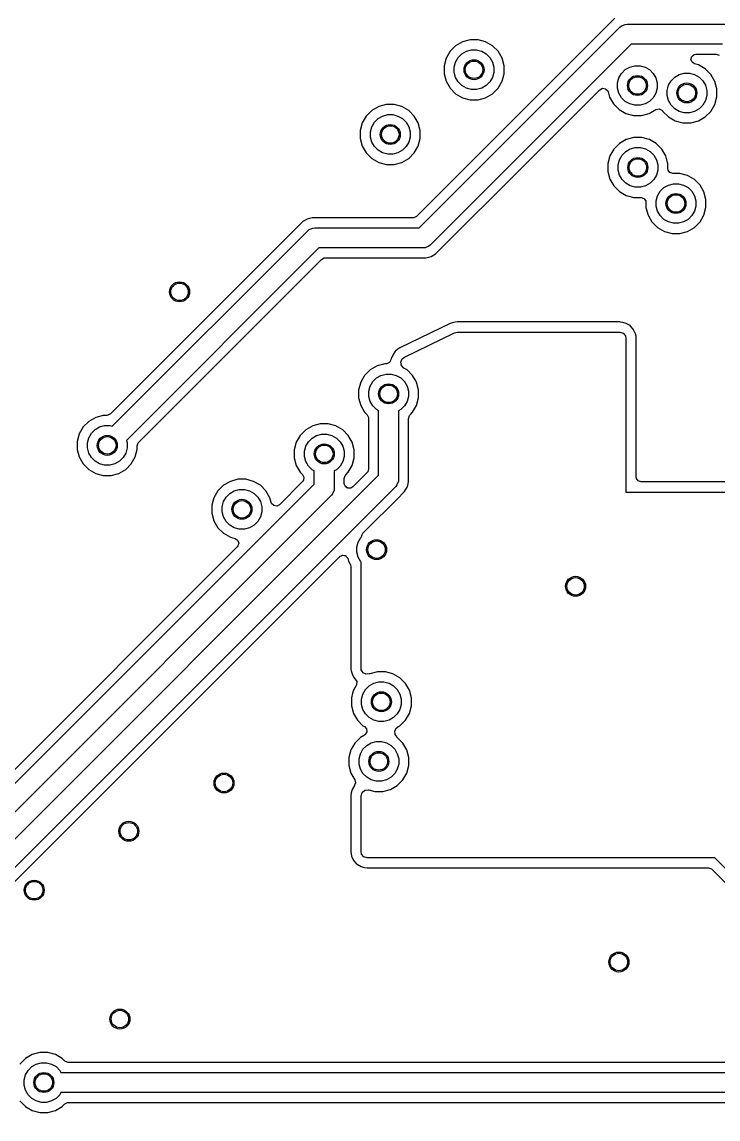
# Model space of a CAD drawing. Extents: x 3.9 to 7.48, y -4.89 to -2.91.
# Drawn here: x 5.542 to 6.091, y -4.207 to -3.343 of the extents above; entities that cross this region are included whole.
import ezdxf

# ---------------------------------------------------------------- set-up
doc = ezdxf.new("R2010")
doc.units = 0
doc.header["$MEASUREMENT"] = 0
doc.layers.add('BLACK', color=7, linetype='CONTINUOUS')

msp = doc.modelspace()

# ---------------------------------------------------------------- linework, layer by layer
at = {"layer": 'BLACK', "linetype": 'CONTINUOUS'}
for p, q in [((6.00954, -3.3399), (5.85333, -3.4961)), ((6.01484, -3.34597), (6.01768, -3.34479)), ((6.01768, -3.34479), (6.01922, -3.34464)), ((6.01922, -3.34464), (6.09769, -3.34464)), ((5.85546, -3.50514), (6.01365, -3.34695)), ((6.01365, -3.34695), (6.01484, -3.34597)), ((6.02248, -3.36039), (5.86429, -3.51858)), ((5.88416, -3.3616), (5.87976, -3.366)), ((5.88955, -3.35849), (5.88416, -3.3616)), ((5.89556, -3.35688), (5.88955, -3.35849)), ((5.90179, -3.35688), (5.89556, -3.35688)), ((5.9078, -3.35849), (5.90179, -3.35688)), ((5.91319, -3.3616), (5.9078, -3.35849)), ((5.91759, -3.366), (5.91319, -3.3616)), ((6.09443, -3.36039), (6.02248, -3.36039)), ((5.87976, -3.366), (5.87664, -3.37139)), ((5.88413, -3.37449), (5.88618, -3.37093)), ((5.88618, -3.37093), (5.88909, -3.36802)), ((5.88909, -3.36802), (5.89265, -3.36597)), ((5.89265, -3.36597), (5.89662, -3.3649)), ((5.89662, -3.3649), (5.90073, -3.3649)), ((5.90073, -3.3649), (5.9047, -3.36597)), ((5.9047, -3.36597), (5.90826, -3.36802)), ((5.90826, -3.36802), (5.91117, -3.37093)), ((5.91117, -3.37093), (5.91322, -3.37449)), ((5.92071, -3.37139), (5.91759, -3.366)), ((6.06955, -3.37239), (6.07017, -3.37006)), ((6.07017, -3.37006), (6.07204, -3.36854)), ((6.07204, -3.36854), (6.07344, -3.36828)), ((6.07344, -3.36828), (6.08954, -3.36828)), ((6.08954, -3.36828), (6.09183, -3.36903)), ((5.87664, -3.37139), (5.87503, -3.3774)), ((5.87503, -3.3774), (5.87503, -3.38363)), ((5.88306, -3.37846), (5.88413, -3.37449)), ((5.88306, -3.38257), (5.88306, -3.37846)), ((5.91322, -3.37449), (5.91429, -3.37846)), ((5.91429, -3.37846), (5.91429, -3.38257)), ((5.92232, -3.3774), (5.92071, -3.37139)), ((5.92232, -3.38363), (5.92232, -3.3774)), ((6.01783, -3.38044), (6.0214, -3.37839)), ((6.0214, -3.37839), (6.02537, -3.37733)), ((6.02537, -3.37733), (6.02948, -3.37733)), ((6.02948, -3.37733), (6.03345, -3.37839)), ((6.03345, -3.37839), (6.03701, -3.38044)), ((6.07041, -3.37464), (6.06955, -3.37239)), ((6.07243, -3.37595), (6.07041, -3.37464)), ((6.07548, -3.37676), (6.07243, -3.37595)), ((6.08087, -3.37988), (6.07548, -3.37676)), ((6.08527, -3.38428), (6.08087, -3.37988)), ((5.87503, -3.38363), (5.87664, -3.38964)), ((5.88413, -3.38654), (5.88306, -3.38257)), ((5.88618, -3.3901), (5.88413, -3.38654)), ((5.91322, -3.38654), (5.91117, -3.3901)), ((5.91429, -3.38257), (5.91322, -3.38654)), ((5.92071, -3.38964), (5.92232, -3.38363)), ((6.01181, -3.39088), (6.01287, -3.38691)), ((6.01287, -3.38691), (6.01493, -3.38335)), ((6.01493, -3.38335), (6.01783, -3.38044)), ((6.03701, -3.38044), (6.03992, -3.38335)), ((6.03992, -3.38335), (6.04197, -3.38691)), ((6.04197, -3.38691), (6.04303, -3.39088)), ((6.05386, -3.38921), (6.05677, -3.3863)), ((6.05677, -3.3863), (6.06033, -3.38424)), ((6.06033, -3.38424), (6.0643, -3.38318)), ((6.0643, -3.38318), (6.06841, -3.38318)), ((6.06841, -3.38318), (6.07238, -3.38424)), ((6.07238, -3.38424), (6.07594, -3.3863)), ((6.07594, -3.3863), (6.07885, -3.38921)), ((6.08838, -3.38967), (6.08527, -3.38428)), ((5.87664, -3.38964), (5.87976, -3.39503)), ((5.87976, -3.39503), (5.88416, -3.39943)), ((5.88909, -3.39301), (5.88618, -3.3901)), ((5.89265, -3.39507), (5.88909, -3.39301)), ((5.89662, -3.39613), (5.89265, -3.39507)), ((5.90073, -3.39613), (5.89662, -3.39613)), ((5.9047, -3.39507), (5.90073, -3.39613)), ((5.90826, -3.39301), (5.9047, -3.39507)), ((5.91117, -3.3901), (5.90826, -3.39301)), ((5.91319, -3.39943), (5.91759, -3.39503)), ((5.91759, -3.39503), (5.92071, -3.38964)), ((5.93964, -3.4544), (5.99778, -3.39625)), ((5.99778, -3.39625), (5.99993, -3.39516)), ((5.99993, -3.39516), (6.00231, -3.39553)), ((6.00231, -3.39553), (6.00401, -3.39724)), ((6.00401, -3.39724), (6.0043, -3.398)), ((6.01181, -3.39499), (6.01181, -3.39088)), ((6.01287, -3.39897), (6.01181, -3.39499)), ((6.04303, -3.39499), (6.04197, -3.39897)), ((6.04303, -3.39088), (6.04303, -3.39499)), ((6.05074, -3.39674), (6.0518, -3.39277)), ((6.05074, -3.40085), (6.05074, -3.39674)), ((6.0518, -3.39277), (6.05386, -3.38921)), ((6.07885, -3.38921), (6.0809, -3.39277)), ((6.0809, -3.39277), (6.08197, -3.39674)), ((6.08197, -3.39674), (6.08197, -3.40085)), ((6.09, -3.39568), (6.08838, -3.38967)), ((6.09, -3.40191), (6.09, -3.39568)), ((5.88416, -3.39943), (5.88955, -3.40255)), ((5.88955, -3.40255), (5.89556, -3.40416)), ((5.89556, -3.40416), (5.89556, -3.40416)), ((5.89556, -3.40416), (5.90179, -3.40416)), ((5.90179, -3.40416), (5.9078, -3.40255)), ((5.90179, -3.40416), (5.90179, -3.40416)), ((5.9078, -3.40255), (5.91319, -3.39943)), ((6.0043, -3.398), (6.00539, -3.40206)), ((6.00539, -3.40206), (6.0085, -3.40746)), ((6.01493, -3.40253), (6.01287, -3.39897)), ((6.01783, -3.40543), (6.01493, -3.40253)), ((6.0214, -3.40749), (6.01783, -3.40543)), ((6.03701, -3.40543), (6.03345, -3.40749)), ((6.03992, -3.40253), (6.03701, -3.40543)), ((6.04197, -3.39897), (6.03992, -3.40253)), ((6.0518, -3.40482), (6.05074, -3.40085)), ((6.05386, -3.40838), (6.0518, -3.40482)), ((6.0809, -3.40482), (6.07885, -3.40838)), ((6.08197, -3.40085), (6.0809, -3.40482)), ((6.08838, -3.40792), (6.09, -3.40191)), ((5.81816, -3.4126), (5.81376, -3.417)), ((5.82355, -3.40949), (5.81816, -3.4126)), ((5.82956, -3.40788), (5.82355, -3.40949)), ((5.83579, -3.40788), (5.82956, -3.40788)), ((5.8418, -3.40949), (5.83579, -3.40788)), ((5.84719, -3.4126), (5.8418, -3.40949)), ((5.85159, -3.417), (5.84719, -3.4126)), ((6.0085, -3.40746), (6.01291, -3.41186)), ((6.01291, -3.41186), (6.0183, -3.41497)), ((6.02537, -3.40855), (6.0214, -3.40749)), ((6.02948, -3.40855), (6.02537, -3.40855)), ((6.03345, -3.40749), (6.02948, -3.40855)), ((6.03655, -3.41497), (6.04194, -3.41186)), ((6.04194, -3.41186), (6.04206, -3.41179)), ((6.04194, -3.41186), (6.04194, -3.41186)), ((6.04206, -3.41179), (6.04441, -3.41129)), ((6.04441, -3.41129), (6.04661, -3.41227)), ((6.04661, -3.41227), (6.04738, -3.41322)), ((6.04738, -3.41322), (6.04744, -3.41331)), ((6.04744, -3.41331), (6.05184, -3.41771)), ((6.05677, -3.41129), (6.05386, -3.40838)), ((6.06033, -3.41334), (6.05677, -3.41129)), ((6.0643, -3.41441), (6.06033, -3.41334)), ((6.06841, -3.41441), (6.0643, -3.41441)), ((6.07238, -3.41334), (6.06841, -3.41441)), ((6.07594, -3.41129), (6.07238, -3.41334)), ((6.07885, -3.40838), (6.07594, -3.41129)), ((6.08087, -3.41771), (6.08527, -3.41331)), ((6.08527, -3.41331), (6.08838, -3.40792)), ((5.81064, -3.42239), (5.80903, -3.4284)), ((5.81376, -3.417), (5.81064, -3.42239)), ((5.81813, -3.42549), (5.82018, -3.42193)), ((5.82018, -3.42193), (5.82309, -3.41902)), ((5.82309, -3.41902), (5.82665, -3.41697)), ((5.82665, -3.41697), (5.83062, -3.4159)), ((5.83062, -3.4159), (5.83473, -3.4159)), ((5.83473, -3.4159), (5.8387, -3.41697)), ((5.8387, -3.41697), (5.84226, -3.41902)), ((5.84226, -3.41902), (5.84517, -3.42193)), ((5.84517, -3.42193), (5.84722, -3.42549)), ((5.85471, -3.42239), (5.85159, -3.417)), ((5.85632, -3.4284), (5.85471, -3.42239)), ((6.0183, -3.41497), (6.02431, -3.41658)), ((6.02431, -3.41658), (6.02431, -3.41658)), ((6.02431, -3.41658), (6.03053, -3.41658)), ((6.03053, -3.41658), (6.03655, -3.41497)), ((6.03053, -3.41658), (6.03053, -3.41658)), ((6.05184, -3.41771), (6.05723, -3.42082)), ((6.05723, -3.42082), (6.06324, -3.42244)), ((6.06324, -3.42244), (6.06324, -3.42244)), ((6.06324, -3.42244), (6.06947, -3.42244)), ((6.06947, -3.42244), (6.07548, -3.42082)), ((6.06947, -3.42244), (6.06947, -3.42244)), ((6.07548, -3.42082), (6.08087, -3.41771)), ((5.80903, -3.4284), (5.80903, -3.43463)), ((5.81706, -3.42946), (5.81813, -3.42549)), ((5.81706, -3.43357), (5.81706, -3.42946)), ((5.84722, -3.42549), (5.84829, -3.42946)), ((5.84829, -3.42946), (5.84829, -3.43357)), ((5.85632, -3.43463), (5.85632, -3.4284)), ((5.80903, -3.43463), (5.81064, -3.44064)), ((5.81813, -3.43754), (5.81706, -3.43357)), ((5.82018, -3.4411), (5.81813, -3.43754)), ((5.84722, -3.43754), (5.84517, -3.4411)), ((5.84829, -3.43357), (5.84722, -3.43754)), ((5.85471, -3.44064), (5.85632, -3.43463)), ((6.01322, -3.43859), (6.00882, -3.44299)), ((6.01861, -3.43548), (6.01322, -3.43859)), ((6.02462, -3.43387), (6.01861, -3.43548)), ((6.03085, -3.43387), (6.02462, -3.43387)), ((6.03686, -3.43548), (6.03085, -3.43387)), ((6.04225, -3.43859), (6.03686, -3.43548)), ((6.04665, -3.44299), (6.04225, -3.43859)), ((5.81064, -3.44064), (5.81376, -3.44603)), ((5.81376, -3.44603), (5.81816, -3.45043)), ((5.82309, -3.44401), (5.82018, -3.4411)), ((5.82665, -3.44607), (5.82309, -3.44401)), ((5.83062, -3.44713), (5.82665, -3.44607)), ((5.83473, -3.44713), (5.83062, -3.44713)), ((5.8387, -3.44607), (5.83473, -3.44713)), ((5.84226, -3.44401), (5.8387, -3.44607)), ((5.84517, -3.4411), (5.84226, -3.44401)), ((5.84719, -3.45043), (5.85159, -3.44603)), ((5.85159, -3.44603), (5.85471, -3.44064)), ((6.00571, -3.44838), (6.00409, -3.4544)), ((6.00882, -3.44299), (6.00571, -3.44838)), ((6.01319, -3.45148), (6.01524, -3.44792)), ((6.01524, -3.44792), (6.01815, -3.44502)), ((6.01815, -3.44502), (6.02171, -3.44296)), ((6.02171, -3.44296), (6.02568, -3.4419)), ((6.02568, -3.4419), (6.02979, -3.4419)), ((6.02979, -3.4419), (6.03376, -3.44296)), ((6.03376, -3.44296), (6.03732, -3.44502)), ((6.03732, -3.44502), (6.04023, -3.44792)), ((6.04023, -3.44792), (6.04229, -3.45148)), ((6.04977, -3.44838), (6.04665, -3.44299)), ((6.05115, -3.45355), (6.04977, -3.44838)), ((5.81816, -3.45043), (5.82355, -3.45355)), ((5.82355, -3.45355), (5.82956, -3.45516)), ((5.82956, -3.45516), (5.82956, -3.45516)), ((5.82956, -3.45516), (5.83579, -3.45516)), ((5.83579, -3.45516), (5.8418, -3.45355)), ((5.83579, -3.45516), (5.83579, -3.45516)), ((5.8418, -3.45355), (5.84719, -3.45043)), ((5.8684, -3.52563), (5.93964, -3.4544)), ((6.00409, -3.4544), (6.00409, -3.46062)), ((6.01212, -3.45545), (6.01319, -3.45148)), ((6.01212, -3.45956), (6.01212, -3.45545)), ((6.04229, -3.45148), (6.04335, -3.45545)), ((6.04335, -3.45545), (6.04335, -3.45956)), ((6.05138, -3.4544), (6.05115, -3.45355)), ((6.05138, -3.45835), (6.05138, -3.4544)), ((6.00409, -3.46062), (6.00571, -3.46663)), ((6.01319, -3.46354), (6.01212, -3.45956)), ((6.01524, -3.4671), (6.01319, -3.46354)), ((6.04229, -3.46354), (6.04023, -3.4671)), ((6.04335, -3.45956), (6.04229, -3.46354)), ((6.05157, -3.45956), (6.05138, -3.45835)), ((6.05298, -3.46151), (6.05157, -3.45956)), ((6.05528, -3.46225), (6.05298, -3.46151)), ((6.06088, -3.46225), (6.05528, -3.46225)), ((6.0669, -3.46386), (6.06088, -3.46225)), ((6.07229, -3.46698), (6.0669, -3.46386)), ((6.00571, -3.46663), (6.00882, -3.47203)), ((6.00882, -3.47203), (6.01322, -3.47643)), ((6.01815, -3.47), (6.01524, -3.4671)), ((6.02171, -3.47206), (6.01815, -3.47)), ((6.02568, -3.47312), (6.02171, -3.47206)), ((6.02979, -3.47312), (6.02568, -3.47312)), ((6.03376, -3.47206), (6.02979, -3.47312)), ((6.03732, -3.47), (6.03376, -3.47206)), ((6.04023, -3.4671), (6.03732, -3.47)), ((6.04528, -3.47631), (6.04818, -3.4734)), ((6.04818, -3.4734), (6.05175, -3.47134)), ((6.05175, -3.47134), (6.05572, -3.47028)), ((6.05572, -3.47028), (6.05983, -3.47028)), ((6.05983, -3.47028), (6.0638, -3.47134)), ((6.0638, -3.47134), (6.06736, -3.4734)), ((6.06736, -3.4734), (6.07027, -3.47631)), ((6.07669, -3.47138), (6.07229, -3.46698)), ((6.0798, -3.47677), (6.07669, -3.47138)), ((6.01322, -3.47643), (6.01861, -3.47954)), ((6.01861, -3.47954), (6.02462, -3.48115)), ((6.02462, -3.48115), (6.02462, -3.48115)), ((6.02462, -3.48115), (6.03023, -3.48115)), ((6.03023, -3.48115), (6.03252, -3.4819)), ((6.03252, -3.4819), (6.03394, -3.48384)), ((6.04216, -3.48384), (6.04322, -3.47987)), ((6.04322, -3.47987), (6.04528, -3.47631)), ((6.07027, -3.47631), (6.07232, -3.47987)), ((6.07232, -3.47987), (6.07338, -3.48384)), ((6.08141, -3.48278), (6.0798, -3.47677)), ((6.08141, -3.48901), (6.08141, -3.48278)), ((6.03394, -3.48384), (6.03413, -3.48505)), ((6.03413, -3.48505), (6.03413, -3.48901)), ((6.03413, -3.48901), (6.03574, -3.49502)), ((6.04216, -3.48795), (6.04216, -3.48384)), ((6.04322, -3.49192), (6.04216, -3.48795)), ((6.04528, -3.49548), (6.04322, -3.49192)), ((6.07232, -3.49192), (6.07027, -3.49548)), ((6.07338, -3.48795), (6.07232, -3.49192)), ((6.07338, -3.48384), (6.07338, -3.48795)), ((6.0798, -3.49502), (6.08141, -3.48901)), ((5.7635, -3.5004), (5.61218, -3.65171)), ((5.76439, -3.49988), (5.7635, -3.5004)), ((5.76709, -3.49832), (5.76439, -3.49988)), ((5.7691, -3.49778), (5.76709, -3.49832)), ((5.7711, -3.49725), (5.7691, -3.49778)), ((5.85058, -3.49725), (5.7711, -3.49725)), ((5.85118, -3.4972), (5.85058, -3.49725)), ((5.85333, -3.4961), (5.85118, -3.4972)), ((6.03574, -3.49502), (6.03885, -3.50041)), ((6.03885, -3.50041), (6.04326, -3.50481)), ((6.04818, -3.49839), (6.04528, -3.49548)), ((6.05175, -3.50044), (6.04818, -3.49839)), ((6.05572, -3.50151), (6.05175, -3.50044)), ((6.0638, -3.50044), (6.05983, -3.50151)), ((6.06736, -3.49839), (6.0638, -3.50044)), ((6.07027, -3.49548), (6.06736, -3.49839)), ((6.07229, -3.50481), (6.07669, -3.50041)), ((6.07669, -3.50041), (6.0798, -3.49502)), ((5.61366, -3.66139), (5.76761, -3.50745)), ((5.76761, -3.50745), (5.7688, -3.50647)), ((5.7688, -3.50647), (5.77164, -3.50529)), ((5.77164, -3.50529), (5.77318, -3.50514)), ((5.77318, -3.50514), (5.85546, -3.50514)), ((6.04326, -3.50481), (6.04865, -3.50792)), ((6.04865, -3.50792), (6.05466, -3.50954)), ((6.05466, -3.50954), (6.05466, -3.50954)), ((6.05466, -3.50954), (6.06088, -3.50954)), ((6.05983, -3.50151), (6.05572, -3.50151)), ((6.06088, -3.50954), (6.0669, -3.50792)), ((6.06088, -3.50954), (6.06088, -3.50954)), ((6.0669, -3.50792), (6.07229, -3.50481)), ((5.77644, -3.52089), (5.6248, -3.67253)), ((5.85872, -3.52089), (5.77644, -3.52089)), ((5.86026, -3.52074), (5.85872, -3.52089)), ((5.8631, -3.51956), (5.86026, -3.52074)), ((5.86429, -3.51858), (5.8631, -3.51956)), ((5.86481, -3.52771), (5.8684, -3.52563)), ((5.8684, -3.52563), (5.8684, -3.52563)), ((5.8684, -3.52563), (5.8684, -3.52563)), ((5.63448, -3.67401), (5.77857, -3.52992)), ((5.77857, -3.52992), (5.78071, -3.52883)), ((5.78071, -3.52883), (5.78132, -3.52878)), ((5.78132, -3.52878), (5.8608, -3.52878)), ((5.8608, -3.52878), (5.86481, -3.52771)), ((5.8608, -3.52878), (5.8608, -3.52878)), ((5.86481, -3.52771), (5.86481, -3.52771)), ((5.86481, -3.52771), (5.86481, -3.52771)), ((5.87986, -3.58056), (5.84028, -3.59963)), ((5.88157, -3.57996), (5.87986, -3.58056)), ((5.87986, -3.58056), (5.87986, -3.58056)), ((5.88369, -3.57947), (5.88157, -3.57996)), ((5.88157, -3.57996), (5.88157, -3.57996)), ((5.88157, -3.57996), (5.88157, -3.57996)), ((5.88337, -3.58784), (5.88549, -3.58736)), ((5.88549, -3.57927), (5.88369, -3.57947)), ((5.88369, -3.57947), (5.88369, -3.57947)), ((6.01349, -3.57927), (5.88549, -3.57927)), ((5.88549, -3.57927), (5.88549, -3.57927)), ((5.88549, -3.58736), (6.01349, -3.58736)), ((6.01395, -3.57933), (6.01349, -3.57927)), ((6.01349, -3.58736), (6.01613, -3.58813)), ((6.01577, -3.5796), (6.01395, -3.57933)), ((6.01841, -3.58037), (6.01577, -3.5796)), ((6.01577, -3.5796), (6.01577, -3.5796)), ((6.02155, -3.58213), (6.01841, -3.58037)), ((6.01841, -3.58037), (6.01841, -3.58037)), ((6.02225, -3.58284), (6.02155, -3.58213)), ((6.02155, -3.58213), (6.02155, -3.58213)), ((6.02155, -3.58213), (6.02155, -3.58213)), ((6.02155, -3.58213), (6.02155, -3.58213)), ((6.02405, -3.58492), (6.02225, -3.58284)), ((6.02574, -3.58809), (6.02405, -3.58492)), ((5.8438, -3.60692), (5.88337, -3.58784)), ((6.01613, -3.58813), (6.01793, -3.59021)), ((6.01793, -3.59021), (6.01838, -3.59224)), ((6.01838, -3.59224), (6.01838, -3.71336)), ((6.02584, -3.58849), (6.02574, -3.58809)), ((6.02628, -3.59052), (6.02584, -3.58849)), ((6.02647, -3.59224), (6.02628, -3.59052)), ((6.02647, -3.70137), (6.02647, -3.59224)), ((6.02647, -3.59224), (6.02647, -3.59224)), ((5.83662, -3.60233), (5.83457, -3.60529)), ((5.83701, -3.60199), (5.83662, -3.60233)), ((5.83873, -3.60061), (5.83701, -3.60199)), ((5.84028, -3.59963), (5.83873, -3.60061)), ((5.83873, -3.60061), (5.83873, -3.60061)), ((5.84028, -3.59963), (5.84028, -3.59963)), ((5.82827, -3.61222), (5.82225, -3.61383)), ((5.82936, -3.61222), (5.82827, -3.61222)), ((5.82989, -3.61218), (5.82936, -3.61222)), ((5.83206, -3.61113), (5.82989, -3.61218)), ((5.8332, -3.60901), (5.83206, -3.61113)), ((5.83324, -3.60879), (5.8332, -3.60901)), ((5.83355, -3.60785), (5.83324, -3.60879)), ((5.83457, -3.60529), (5.83355, -3.60785)), ((5.83355, -3.60785), (5.83355, -3.60785)), ((5.83457, -3.60529), (5.83457, -3.60529)), ((5.84106, -3.61085), (5.84208, -3.6083)), ((5.84158, -3.61356), (5.84106, -3.61085)), ((5.84208, -3.6083), (5.8438, -3.60692)), ((5.81246, -3.62134), (5.80935, -3.62674)), ((5.81686, -3.61694), (5.81246, -3.62134)), ((5.82225, -3.61383), (5.81686, -3.61694)), ((5.82179, -3.62337), (5.82535, -3.62131)), ((5.82535, -3.62131), (5.82932, -3.62025)), ((5.82932, -3.62025), (5.83343, -3.62025)), ((5.83343, -3.62025), (5.83741, -3.62131)), ((5.83741, -3.62131), (5.84097, -3.62337)), ((5.84348, -3.61555), (5.84158, -3.61356)), ((5.8459, -3.61694), (5.84348, -3.61555)), ((5.8503, -3.62134), (5.8459, -3.61694)), ((5.8459, -3.61694), (5.8459, -3.61694)), ((5.85232, -3.62485), (5.8503, -3.62134)), ((5.8503, -3.62134), (5.8503, -3.62134)), ((5.80935, -3.62674), (5.80774, -3.63275)), ((5.81577, -3.63381), (5.81683, -3.62983)), ((5.81683, -3.62983), (5.81889, -3.62627)), ((5.81889, -3.62627), (5.82179, -3.62337)), ((5.84097, -3.62337), (5.84387, -3.62627)), ((5.84387, -3.62627), (5.84593, -3.62983)), ((5.84593, -3.62983), (5.84699, -3.63381)), ((5.85341, -3.62674), (5.85232, -3.62485)), ((5.85502, -3.63275), (5.85341, -3.62674)), ((5.80774, -3.63275), (5.80774, -3.63897)), ((5.80774, -3.63897), (5.80935, -3.64499)), ((5.81577, -3.63792), (5.81577, -3.63381)), ((5.81683, -3.64189), (5.81577, -3.63792)), ((5.84699, -3.63792), (5.84593, -3.64189)), ((5.84699, -3.63381), (5.84699, -3.63792)), ((5.85341, -3.64499), (5.85502, -3.63897)), ((5.85502, -3.63897), (5.85502, -3.63275)), ((5.80935, -3.64499), (5.81246, -3.65038)), ((5.81889, -3.64545), (5.81683, -3.64189)), ((5.82179, -3.64835), (5.81889, -3.64545)), ((5.84387, -3.64545), (5.84097, -3.64835)), ((5.84593, -3.64189), (5.84387, -3.64545)), ((5.8503, -3.65038), (5.85341, -3.64499)), ((5.60057, -3.65446), (5.59518, -3.65758)), ((5.60659, -3.65285), (5.60057, -3.65446)), ((5.60943, -3.65285), (5.60659, -3.65285)), ((5.61004, -3.6528), (5.60943, -3.65285)), ((5.61218, -3.65171), (5.61004, -3.6528)), ((5.81246, -3.65038), (5.81447, -3.65239)), ((5.81447, -3.65239), (5.81556, -3.65453)), ((5.81556, -3.65453), (5.81561, -3.65514)), ((5.81561, -3.65514), (5.81561, -3.69507)), ((5.8235, -3.64934), (5.82179, -3.64835)), ((5.8235, -3.69996), (5.8235, -3.64934)), ((5.84097, -3.64835), (5.83925, -3.64934)), ((5.83925, -3.64934), (5.83925, -3.70322)), ((5.84715, -3.65555), (5.84792, -3.65291)), ((5.84715, -3.70084), (5.84715, -3.65555)), ((5.84792, -3.65291), (5.84858, -3.6521)), ((5.84858, -3.6521), (5.8503, -3.65038)), ((5.59078, -3.66198), (5.58767, -3.66737)), ((5.59518, -3.65758), (5.59078, -3.66198)), ((5.5972, -3.66691), (5.60011, -3.664)), ((5.60011, -3.664), (5.60367, -3.66194)), ((5.60367, -3.66194), (5.60764, -3.66088)), ((5.60764, -3.66088), (5.61175, -3.66088)), ((5.61175, -3.66088), (5.61366, -3.66139)), ((5.76616, -3.66427), (5.76176, -3.66867)), ((5.77155, -3.66116), (5.76616, -3.66427)), ((5.77756, -3.65954), (5.77155, -3.66116)), ((5.78379, -3.65954), (5.77756, -3.65954)), ((5.7898, -3.66116), (5.78379, -3.65954)), ((5.79519, -3.66427), (5.7898, -3.66116)), ((5.79959, -3.66867), (5.79519, -3.66427)), ((5.58767, -3.66737), (5.58606, -3.67338)), ((5.58606, -3.67338), (5.58606, -3.67961)), ((5.59409, -3.67444), (5.59515, -3.67047)), ((5.59515, -3.67047), (5.5972, -3.66691)), ((5.6248, -3.67253), (5.62531, -3.67444)), ((5.76176, -3.66867), (5.75864, -3.67406)), ((5.76613, -3.67716), (5.76818, -3.6736)), ((5.76818, -3.6736), (5.77109, -3.67069)), ((5.77109, -3.67069), (5.77465, -3.66864)), ((5.77465, -3.66864), (5.77862, -3.66757)), ((5.77862, -3.66757), (5.78273, -3.66757)), ((5.78273, -3.66757), (5.7867, -3.66864)), ((5.7867, -3.66864), (5.79026, -3.67069)), ((5.79026, -3.67069), (5.79317, -3.6736)), ((5.79317, -3.6736), (5.79522, -3.67716)), ((5.80271, -3.67406), (5.79959, -3.66867)), ((5.58606, -3.67961), (5.58767, -3.68562)), ((5.59409, -3.67855), (5.59409, -3.67444)), ((5.59515, -3.68252), (5.59409, -3.67855)), ((5.5972, -3.68608), (5.59515, -3.68252)), ((5.62425, -3.68252), (5.62219, -3.68608)), ((5.62531, -3.67855), (5.62425, -3.68252)), ((5.62531, -3.67444), (5.62531, -3.67855)), ((5.63173, -3.68562), (5.63334, -3.67961)), ((5.63334, -3.67676), (5.63408, -3.67447)), ((5.63334, -3.67961), (5.63334, -3.67676)), ((5.63408, -3.67447), (5.63448, -3.67401)), ((5.75864, -3.67406), (5.75703, -3.68007)), ((5.75703, -3.68007), (5.75703, -3.6863)), ((5.76506, -3.68113), (5.76613, -3.67716)), ((5.76506, -3.68524), (5.76506, -3.68113)), ((5.79522, -3.67716), (5.79629, -3.68113)), ((5.79629, -3.68113), (5.79629, -3.68524)), ((5.80432, -3.68007), (5.80271, -3.67406)), ((5.80432, -3.6863), (5.80432, -3.68007)), ((5.58767, -3.68562), (5.59078, -3.69101)), ((5.59078, -3.69101), (5.59518, -3.69541)), ((5.60011, -3.68899), (5.5972, -3.68608)), ((5.60367, -3.69104), (5.60011, -3.68899)), ((5.60764, -3.69211), (5.60367, -3.69104)), ((5.61572, -3.69104), (5.61175, -3.69211)), ((5.61929, -3.68899), (5.61572, -3.69104)), ((5.62219, -3.68608), (5.61929, -3.68899)), ((5.62421, -3.69541), (5.62862, -3.69101)), ((5.62862, -3.69101), (5.63173, -3.68562)), ((5.75703, -3.6863), (5.75864, -3.69231)), ((5.76613, -3.68921), (5.76506, -3.68524)), ((5.76818, -3.69277), (5.76613, -3.68921)), ((5.79522, -3.68921), (5.79317, -3.69277)), ((5.79629, -3.68524), (5.79522, -3.68921)), ((5.80271, -3.69231), (5.80432, -3.6863)), ((5.59518, -3.69541), (5.60057, -3.69852)), ((5.60057, -3.69852), (5.60659, -3.70013)), ((5.61175, -3.69211), (5.60764, -3.69211)), ((5.61281, -3.70013), (5.61882, -3.69852)), ((5.61882, -3.69852), (5.62421, -3.69541)), ((5.75864, -3.69231), (5.76176, -3.6977)), ((5.76176, -3.6977), (5.76176, -3.6977)), ((5.76176, -3.6977), (5.76356, -3.6995)), ((5.76356, -3.6995), (5.76465, -3.70165)), ((5.77109, -3.69568), (5.76818, -3.69277)), ((5.7728, -3.69667), (5.77109, -3.69568)), ((5.7728, -3.70693), (5.7728, -3.69667)), ((5.79026, -3.69568), (5.78855, -3.69667)), ((5.78855, -3.69667), (5.78855, -3.71019)), ((5.79317, -3.69277), (5.79026, -3.69568)), ((5.79719, -3.70018), (5.79758, -3.69971)), ((5.79758, -3.69971), (5.79959, -3.6977)), ((5.79959, -3.6977), (5.80271, -3.69231)), ((5.81447, -3.69783), (5.8031, -3.7092)), ((5.81487, -3.69736), (5.81447, -3.69783)), ((5.81561, -3.69507), (5.81487, -3.69736)), ((5.20239, -4.32108), (5.8235, -3.69996)), ((5.35309, -4.12664), (5.7728, -3.70693)), ((5.60659, -3.70013), (5.60659, -3.70013)), ((5.60659, -3.70013), (5.61281, -3.70013)), ((5.61281, -3.70013), (5.61281, -3.70013)), ((5.70129, -3.70793), (5.69688, -3.71233)), ((5.70668, -3.70482), (5.70129, -3.70793)), ((5.71269, -3.70321), (5.70668, -3.70482)), ((5.71891, -3.70321), (5.71269, -3.70321)), ((5.72493, -3.70482), (5.71891, -3.70321)), ((5.73032, -3.70793), (5.72493, -3.70482)), ((5.73472, -3.71233), (5.73032, -3.70793)), ((5.76356, -3.70501), (5.74536, -3.72321)), ((5.76427, -3.70403), (5.76356, -3.70501)), ((5.76465, -3.70165), (5.76427, -3.70403)), ((5.79644, -3.70247), (5.79719, -3.70018)), ((5.79644, -3.70645), (5.79644, -3.70247)), ((5.79687, -3.70822), (5.79644, -3.70645)), ((5.79709, -3.70844), (5.79687, -3.70822)), ((5.79719, -3.70874), (5.79709, -3.70844)), ((5.83793, -3.70759), (5.83695, -3.70879)), ((5.8391, -3.70476), (5.83793, -3.70759)), ((5.83925, -3.70322), (5.8391, -3.70476)), ((5.84614, -3.70905), (5.84715, -3.7053)), ((5.84715, -3.70114), (5.84715, -3.70084)), ((5.84715, -3.70084), (5.84715, -3.70084)), ((5.84715, -3.7053), (5.84715, -3.70114)), ((6.02666, -3.70258), (6.02647, -3.70137)), ((6.02807, -3.70452), (6.02666, -3.70258)), ((6.03036, -3.70527), (6.02807, -3.70452)), ((6.22027, -3.70527), (6.03036, -3.70527)), ((5.83695, -3.70879), (5.21122, -4.33452)), ((5.78624, -3.71576), (5.36192, -4.14008)), ((5.69688, -3.71233), (5.69377, -3.71772)), ((5.70331, -3.71726), (5.70622, -3.71435)), ((5.70622, -3.71435), (5.70978, -3.7123)), ((5.70978, -3.7123), (5.71375, -3.71123)), ((5.71375, -3.71123), (5.71786, -3.71123)), ((5.71786, -3.71123), (5.72183, -3.7123)), ((5.72183, -3.7123), (5.72539, -3.71435)), ((5.72539, -3.71435), (5.7283, -3.71726)), ((5.73783, -3.71772), (5.73472, -3.71233)), ((5.78722, -3.71457), (5.78624, -3.71576)), ((5.7884, -3.71173), (5.78722, -3.71457)), ((5.78855, -3.71019), (5.7884, -3.71173)), ((5.79793, -3.70927), (5.79719, -3.70874)), ((5.79857, -3.70992), (5.79793, -3.70927)), ((5.79888, -3.70997), (5.79857, -3.70992)), ((5.79914, -3.71015), (5.79888, -3.70997)), ((5.80005, -3.71015), (5.79914, -3.71015)), ((5.80095, -3.7103), (5.80005, -3.71015)), ((5.80123, -3.71015), (5.80095, -3.7103)), ((5.80154, -3.71015), (5.80123, -3.71015)), ((5.80228, -3.70962), (5.80154, -3.71015)), ((5.8031, -3.7092), (5.80228, -3.70962)), ((5.81112, -3.74578), (5.84066, -3.71624)), ((5.84066, -3.71624), (5.84106, -3.71584)), ((5.84066, -3.71624), (5.84066, -3.71624)), ((5.84106, -3.71584), (5.844, -3.7129)), ((5.84106, -3.71584), (5.84106, -3.71584)), ((5.844, -3.7129), (5.84607, -3.70931)), ((5.84607, -3.70931), (5.84614, -3.70905)), ((6.01838, -3.71336), (6.22027, -3.71336)), ((5.69377, -3.71772), (5.69216, -3.72373)), ((5.69216, -3.72373), (5.69216, -3.72996)), ((5.70019, -3.72479), (5.70125, -3.72082)), ((5.70019, -3.7289), (5.70019, -3.72479)), ((5.70125, -3.72082), (5.70331, -3.71726)), ((5.7283, -3.71726), (5.73035, -3.72082)), ((5.73035, -3.72082), (5.73142, -3.72479)), ((5.73142, -3.72479), (5.73142, -3.7289)), ((5.73884, -3.72147), (5.73783, -3.71772)), ((5.73913, -3.72223), (5.73884, -3.72147)), ((5.74083, -3.72393), (5.73913, -3.72223)), ((5.74321, -3.72431), (5.74083, -3.72393)), ((5.74536, -3.72321), (5.74321, -3.72431)), ((5.69216, -3.72996), (5.69377, -3.73597)), ((5.70125, -3.73287), (5.70019, -3.7289)), ((5.70331, -3.73643), (5.70125, -3.73287)), ((5.73035, -3.73287), (5.7283, -3.73643)), ((5.73142, -3.7289), (5.73035, -3.73287)), ((5.69377, -3.73597), (5.69688, -3.74136)), ((5.69688, -3.74136), (5.70129, -3.74577)), ((5.70622, -3.73934), (5.70331, -3.73643)), ((5.70978, -3.7414), (5.70622, -3.73934)), ((5.71375, -3.74246), (5.70978, -3.7414)), ((5.71786, -3.74246), (5.71375, -3.74246)), ((5.72183, -3.7414), (5.71786, -3.74246)), ((5.72539, -3.73934), (5.72183, -3.7414)), ((5.7283, -3.73643), (5.72539, -3.73934)), ((5.70129, -3.74577), (5.70668, -3.74888)), ((5.70668, -3.74888), (5.71042, -3.74988)), ((5.71042, -3.74988), (5.71244, -3.75119)), ((5.71244, -3.75119), (5.7133, -3.75344)), ((5.80733, -3.75264), (5.80939, -3.74908)), ((5.80939, -3.74908), (5.80988, -3.74859)), ((5.80988, -3.74859), (5.81047, -3.74659)), ((5.81047, -3.74659), (5.81112, -3.74578)), ((5.71217, -3.7564), (5.42584, -4.04273)), ((5.71268, -3.75577), (5.71217, -3.7564)), ((5.7133, -3.75344), (5.71268, -3.75577)), ((5.80627, -3.75661), (5.80733, -3.75264)), ((5.80627, -3.76072), (5.80627, -3.75661)), ((5.24749, -4.3094), (5.79281, -3.76409)), ((5.79281, -3.76409), (5.79293, -3.76403)), ((5.79293, -3.76403), (5.793, -3.76391)), ((5.793, -3.76391), (5.79399, -3.76348)), ((5.79399, -3.76348), (5.79495, -3.763)), ((5.79495, -3.763), (5.79509, -3.76302)), ((5.79509, -3.76302), (5.79522, -3.76296)), ((5.79522, -3.76296), (5.79627, -3.7632)), ((5.79627, -3.7632), (5.79733, -3.76337)), ((5.79733, -3.76337), (5.79743, -3.76347)), ((5.79743, -3.76347), (5.79757, -3.7635)), ((5.79757, -3.7635), (5.79789, -3.76393)), ((5.79789, -3.76393), (5.79904, -3.76508)), ((5.79904, -3.76508), (5.79915, -3.76532)), ((5.79915, -3.76532), (5.79926, -3.76557)), ((5.79926, -3.76557), (5.79985, -3.76779)), ((5.79985, -3.76779), (5.80119, -3.77011)), ((5.80733, -3.76469), (5.80627, -3.76072)), ((5.80939, -3.76825), (5.80733, -3.76469)), ((5.80969, -3.76855), (5.80939, -3.76825)), ((5.80968, -3.85202), (5.80969, -3.76855)), ((5.80119, -3.77011), (5.80129, -3.77033)), ((5.80129, -3.77033), (5.80134, -3.77088)), ((5.80134, -3.77088), (5.8016, -3.77186)), ((5.8016, -3.77186), (5.80159, -3.85202)), ((5.80159, -3.85202), (5.80166, -3.85303)), ((5.80166, -3.85303), (5.80181, -3.85424)), ((5.80181, -3.85424), (5.80181, -3.85424)), ((5.80181, -3.85424), (5.80288, -3.85736)), ((5.80984, -3.85323), (5.80968, -3.85202)), ((5.81124, -3.8556), (5.80984, -3.85323)), ((5.82256, -3.85488), (5.81655, -3.85649)), ((5.82879, -3.85488), (5.82256, -3.85488)), ((5.8348, -3.85649), (5.82879, -3.85488)), ((5.80288, -3.85736), (5.80428, -3.85972)), ((5.80428, -3.85972), (5.80428, -3.85973)), ((5.80428, -3.85973), (5.80484, -3.86054)), ((5.80484, -3.86054), (5.80484, -3.86054)), ((5.80484, -3.86054), (5.80484, -3.86054)), ((5.80484, -3.86054), (5.80494, -3.86063)), ((5.80494, -3.86063), (5.805, -3.86072)), ((5.805, -3.86072), (5.80502, -3.86075)), ((5.80502, -3.86075), (5.80502, -3.86075)), ((5.80502, -3.86075), (5.80624, -3.86266)), ((5.80624, -3.86266), (5.80609, -3.86506)), ((5.8137, -3.85683), (5.81124, -3.8556)), ((5.81624, -3.85656), (5.8137, -3.85683)), ((5.81609, -3.86602), (5.81965, -3.86397)), ((5.81633, -3.85655), (5.81624, -3.85657)), ((5.81624, -3.85657), (5.81624, -3.85656)), ((5.81643, -3.85653), (5.81633, -3.85655)), ((5.81655, -3.85649), (5.81643, -3.85653)), ((5.81655, -3.85649), (5.81655, -3.85649)), ((5.81655, -3.85649), (5.81655, -3.85649)), ((5.81965, -3.86397), (5.82362, -3.8629)), ((5.82362, -3.8629), (5.82773, -3.8629)), ((5.82773, -3.8629), (5.8317, -3.86397)), ((5.8317, -3.86397), (5.83526, -3.86602)), ((5.84019, -3.8596), (5.8348, -3.85649)), ((5.8348, -3.85649), (5.8348, -3.85649)), ((5.8348, -3.85649), (5.8348, -3.85649)), ((5.84459, -3.864), (5.84019, -3.8596)), ((5.84019, -3.8596), (5.84019, -3.8596)), ((5.84771, -3.86939), (5.84459, -3.864)), ((5.84459, -3.864), (5.84459, -3.864)), ((5.80298, -3.87186), (5.80203, -3.8754)), ((5.80364, -3.86939), (5.80298, -3.87186)), ((5.80584, -3.86559), (5.80364, -3.86939)), ((5.80609, -3.86506), (5.80584, -3.86559)), ((5.81006, -3.87646), (5.81113, -3.87249)), ((5.81113, -3.87249), (5.81318, -3.86893)), ((5.81318, -3.86893), (5.81609, -3.86602)), ((5.83526, -3.86602), (5.83817, -3.86893)), ((5.83817, -3.86893), (5.84022, -3.87249)), ((5.84022, -3.87249), (5.84129, -3.87646)), ((5.84932, -3.8754), (5.84771, -3.86939)), ((5.84771, -3.86939), (5.84771, -3.86939)), ((5.80203, -3.8754), (5.80203, -3.88163)), ((5.81006, -3.88057), (5.81006, -3.87646)), ((5.81113, -3.88454), (5.81006, -3.88057)), ((5.84129, -3.88057), (5.84022, -3.88454)), ((5.84129, -3.87646), (5.84129, -3.88057)), ((5.84932, -3.88163), (5.84932, -3.8754)), ((5.80203, -3.88163), (5.80364, -3.88764)), ((5.80364, -3.88764), (5.80676, -3.89303)), ((5.81318, -3.8881), (5.81113, -3.88454)), ((5.81609, -3.89101), (5.81318, -3.8881)), ((5.83817, -3.8881), (5.83526, -3.89101)), ((5.84022, -3.88454), (5.83817, -3.8881)), ((5.84459, -3.89303), (5.84771, -3.88764)), ((5.84771, -3.88764), (5.84932, -3.88163)), ((5.80676, -3.89303), (5.81116, -3.89743)), ((5.81116, -3.89743), (5.81225, -3.89806)), ((5.81225, -3.89806), (5.81386, -3.89985)), ((5.81965, -3.89307), (5.81609, -3.89101)), ((5.82362, -3.89413), (5.81965, -3.89307)), ((5.82773, -3.89413), (5.82362, -3.89413)), ((5.8317, -3.89307), (5.82773, -3.89413)), ((5.83526, -3.89101), (5.8317, -3.89307)), ((5.83759, -3.89911), (5.83856, -3.89838)), ((5.83856, -3.89838), (5.84019, -3.89743)), ((5.84019, -3.89743), (5.84459, -3.89303)), ((5.80916, -3.9066), (5.80476, -3.911)), ((5.81225, -3.90481), (5.80916, -3.9066)), ((5.80916, -3.9066), (5.80916, -3.9066)), ((5.81291, -3.90434), (5.81225, -3.90481)), ((5.81411, -3.90225), (5.81291, -3.90434)), ((5.81386, -3.89985), (5.81411, -3.90225)), ((5.83625, -3.90151), (5.83759, -3.89911)), ((5.83641, -3.90425), (5.83625, -3.90151)), ((5.83803, -3.90648), (5.83641, -3.90425)), ((5.83819, -3.9066), (5.83803, -3.90648)), ((5.84259, -3.911), (5.83819, -3.9066)), ((5.80476, -3.911), (5.80164, -3.91639)), ((5.80913, -3.91949), (5.81118, -3.91593)), ((5.81118, -3.91593), (5.81409, -3.91302)), ((5.81409, -3.91302), (5.81765, -3.91097)), ((5.81765, -3.91097), (5.82162, -3.9099)), ((5.82162, -3.9099), (5.82573, -3.9099)), ((5.82573, -3.9099), (5.8297, -3.91097)), ((5.8297, -3.91097), (5.83326, -3.91302)), ((5.83326, -3.91302), (5.83617, -3.91593)), ((5.83617, -3.91593), (5.83822, -3.91949)), ((5.84571, -3.91639), (5.84259, -3.911)), ((5.84259, -3.911), (5.84259, -3.911)), ((5.80164, -3.91639), (5.80003, -3.9224)), ((5.80003, -3.9224), (5.80003, -3.92863)), ((5.80806, -3.92346), (5.80913, -3.91949)), ((5.80806, -3.92757), (5.80806, -3.92346)), ((5.83822, -3.91949), (5.83929, -3.92346)), ((5.83929, -3.92346), (5.83929, -3.92757)), ((5.84732, -3.9224), (5.84571, -3.91639)), ((5.84571, -3.91639), (5.84571, -3.91639)), ((5.84732, -3.92863), (5.84732, -3.9224)), ((5.80003, -3.92863), (5.80164, -3.93464)), ((5.80913, -3.93154), (5.80806, -3.92757)), ((5.81118, -3.9351), (5.80913, -3.93154)), ((5.83822, -3.93154), (5.83617, -3.9351)), ((5.83929, -3.92757), (5.83822, -3.93154)), ((5.84571, -3.93464), (5.84732, -3.92863)), ((5.80164, -3.93464), (5.80476, -3.94003)), ((5.80476, -3.94003), (5.80476, -3.94003)), ((5.80476, -3.94003), (5.80481, -3.94012)), ((5.80481, -3.94012), (5.80531, -3.94248)), ((5.81409, -3.93801), (5.81118, -3.9351)), ((5.81765, -3.94007), (5.81409, -3.93801)), ((5.82162, -3.94113), (5.81765, -3.94007)), ((5.82573, -3.94113), (5.82162, -3.94113)), ((5.8297, -3.94007), (5.82573, -3.94113)), ((5.83326, -3.93801), (5.8297, -3.94007)), ((5.83617, -3.9351), (5.83326, -3.93801)), ((5.83819, -3.94443), (5.84259, -3.94003)), ((5.84259, -3.94003), (5.84571, -3.93464)), ((5.80192, -3.95032), (5.80159, -3.9526)), ((5.80269, -3.94768), (5.80192, -3.95032)), ((5.80192, -3.95032), (5.80192, -3.95032)), ((5.80445, -3.94454), (5.80269, -3.94768)), ((5.80269, -3.94768), (5.80269, -3.94768)), ((5.80453, -3.94444), (5.80445, -3.94454)), ((5.80458, -3.9443), (5.80453, -3.94444)), ((5.80531, -3.94248), (5.80458, -3.9443)), ((5.80458, -3.9443), (5.80458, -3.9443)), ((5.80458, -3.9443), (5.80458, -3.9443)), ((5.80968, -3.9526), (5.81045, -3.94996)), ((5.81045, -3.94996), (5.81253, -3.94816)), ((5.81253, -3.94816), (5.81525, -3.94777)), ((5.81525, -3.94777), (5.81582, -3.94789)), ((5.81582, -3.94789), (5.82056, -3.94916)), ((5.82056, -3.94916), (5.82056, -3.94916)), ((5.82056, -3.94916), (5.82679, -3.94916)), ((5.82679, -3.94916), (5.8328, -3.94755)), ((5.82679, -3.94916), (5.82679, -3.94916)), ((5.8328, -3.94755), (5.83819, -3.94443)), ((5.80159, -3.9526), (5.80158, -3.99648)), ((5.80968, -3.98978), (5.80968, -3.9526)), ((5.80968, -3.99648), (5.80968, -3.98978)), ((5.80158, -3.99648), (5.80158, -3.99648)), ((5.80158, -3.99648), (5.80177, -3.9982)), ((5.80177, -3.9982), (5.80221, -4.00023)), ((5.80221, -4.00023), (5.80231, -4.00063)), ((5.80231, -4.00063), (5.80231, -4.00063)), ((5.80231, -4.00063), (5.80382, -4.00345)), ((5.81012, -3.99851), (5.80968, -3.99648)), ((5.81192, -4.00058), (5.81012, -3.99851)), ((5.81456, -4.00136), (5.81192, -4.00058)), ((6.08838, -4.00136), (5.81456, -4.00136)), ((6.13695, -4.04993), (6.08838, -4.00136)), ((5.80382, -4.00345), (5.804, -4.0038)), ((5.804, -4.0038), (5.8058, -4.00588)), ((5.8058, -4.00588), (5.8058, -4.00588)), ((5.8058, -4.00588), (5.8065, -4.00659)), ((5.8065, -4.00659), (5.8065, -4.00659)), ((5.8065, -4.00659), (5.80964, -4.00835)), ((5.80964, -4.00835), (5.80964, -4.00835)), ((5.80964, -4.00835), (5.81122, -4.00881)), ((5.81122, -4.00881), (5.81228, -4.00912)), ((5.81228, -4.00912), (5.81456, -4.00945)), ((5.81456, -4.00945), (6.08341, -4.00945)), ((6.08341, -4.00945), (6.0857, -4.01019)), ((6.0857, -4.01019), (6.08617, -4.01059)), ((6.08617, -4.01059), (6.13123, -4.05565)), ((5.55063, -4.15649), (5.54524, -4.1596)), ((5.55664, -4.15488), (5.55063, -4.15649)), ((5.56287, -4.15488), (5.55664, -4.15488)), ((5.56888, -4.15649), (5.56287, -4.15488)), ((5.57427, -4.1596), (5.56888, -4.15649)), ((5.54524, -4.1596), (5.54084, -4.164)), ((5.54726, -4.16893), (5.55017, -4.16602)), ((5.55017, -4.16602), (5.55373, -4.16397)), ((5.55373, -4.16397), (5.5577, -4.1629)), ((5.5577, -4.1629), (5.56181, -4.1629)), ((5.56181, -4.1629), (5.56578, -4.16397)), ((5.56578, -4.16397), (5.56934, -4.16602)), ((5.56934, -4.16602), (5.57225, -4.16893)), ((5.57628, -4.16161), (5.57427, -4.1596)), ((5.57427, -4.1596), (5.57427, -4.1596)), ((5.57674, -4.162), (5.57628, -4.16161)), ((5.57903, -4.16275), (5.57674, -4.162)), ((6.22906, -4.16275), (5.57903, -4.16275)), ((5.54414, -4.17646), (5.5452, -4.17249)), ((5.5452, -4.17249), (5.54726, -4.16893)), ((5.57225, -4.16893), (5.57324, -4.17064)), ((5.57324, -4.17064), (6.23394, -4.17064)), ((5.54414, -4.18057), (5.54414, -4.17646)), ((5.5452, -4.18454), (5.54414, -4.18057)), ((5.54726, -4.1881), (5.5452, -4.18454)), ((5.55017, -4.19101), (5.54726, -4.1881)), ((5.55373, -4.19307), (5.55017, -4.19101)), ((5.56934, -4.19101), (5.56578, -4.19307)), ((5.57225, -4.1881), (5.56934, -4.19101)), ((5.57324, -4.18639), (5.57225, -4.1881)), ((6.2372, -4.18639), (5.57324, -4.18639)), ((5.54084, -4.19303), (5.54524, -4.19743)), ((5.54524, -4.19743), (5.55063, -4.20055)), ((5.55063, -4.20055), (5.55664, -4.20216)), ((5.5577, -4.19413), (5.55373, -4.19307)), ((5.56181, -4.19413), (5.5577, -4.19413)), ((5.56578, -4.19307), (5.56181, -4.19413)), ((5.56287, -4.20216), (5.56888, -4.20055)), ((5.56888, -4.20055), (5.57427, -4.19743)), ((5.57427, -4.19743), (5.57527, -4.19643)), ((5.57527, -4.19643), (5.57628, -4.19543)), ((5.57628, -4.19543), (5.57843, -4.19433)), ((5.57843, -4.19433), (5.57903, -4.19428)), ((5.57903, -4.19428), (6.23928, -4.19428)), ((5.55664, -4.20216), (5.55664, -4.20216)), ((5.55664, -4.20216), (5.56287, -4.20216)), ((5.56287, -4.20216), (5.56287, -4.20216))]:
    msp.add_line(p, q, dxfattribs=at)
at = {"layer": 'BLACK'}
for centre in [(5.89867, -3.38052), (6.02742, -3.39294), (6.06635, -3.39879), (5.83267, -3.43152), (6.02774, -3.45751), (6.05777, -3.48589), (5.66667, -3.55552), (5.83138, -3.63586), (5.6097, -3.67649), (5.78067, -3.68319), (5.7158, -3.72685), (5.82188, -3.75867), (5.97867, -3.78752), (5.82567, -3.87852), (5.82367, -3.92552), (5.70167, -3.94252), (5.62667, -3.98052), (5.55215, -4.02699), (6.01279, -4.08357), (5.61967, -4.12852), (5.55975, -4.17852)]:
    msp.add_circle(centre, 0.00787, dxfattribs=at)
at = {"layer": 'WHITE'}
for centre in [(5.89867, -3.38052), (6.02742, -3.39294), (6.06635, -3.39879), (5.83267, -3.43152), (6.02774, -3.45751), (6.05777, -3.48589), (5.66667, -3.55552), (5.83138, -3.63586), (5.6097, -3.67649), (5.78067, -3.68319), (5.7158, -3.72685), (5.82188, -3.75867), (5.97867, -3.78752), (5.82567, -3.87852), (5.82367, -3.92552), (5.70167, -3.94252), (5.62667, -3.98052), (5.55215, -4.02699), (6.01279, -4.08357), (5.61967, -4.12852), (5.55975, -4.17852)]:
    msp.add_circle(centre, 0.00689, dxfattribs=at)

doc.saveas('drawing.dxf')
